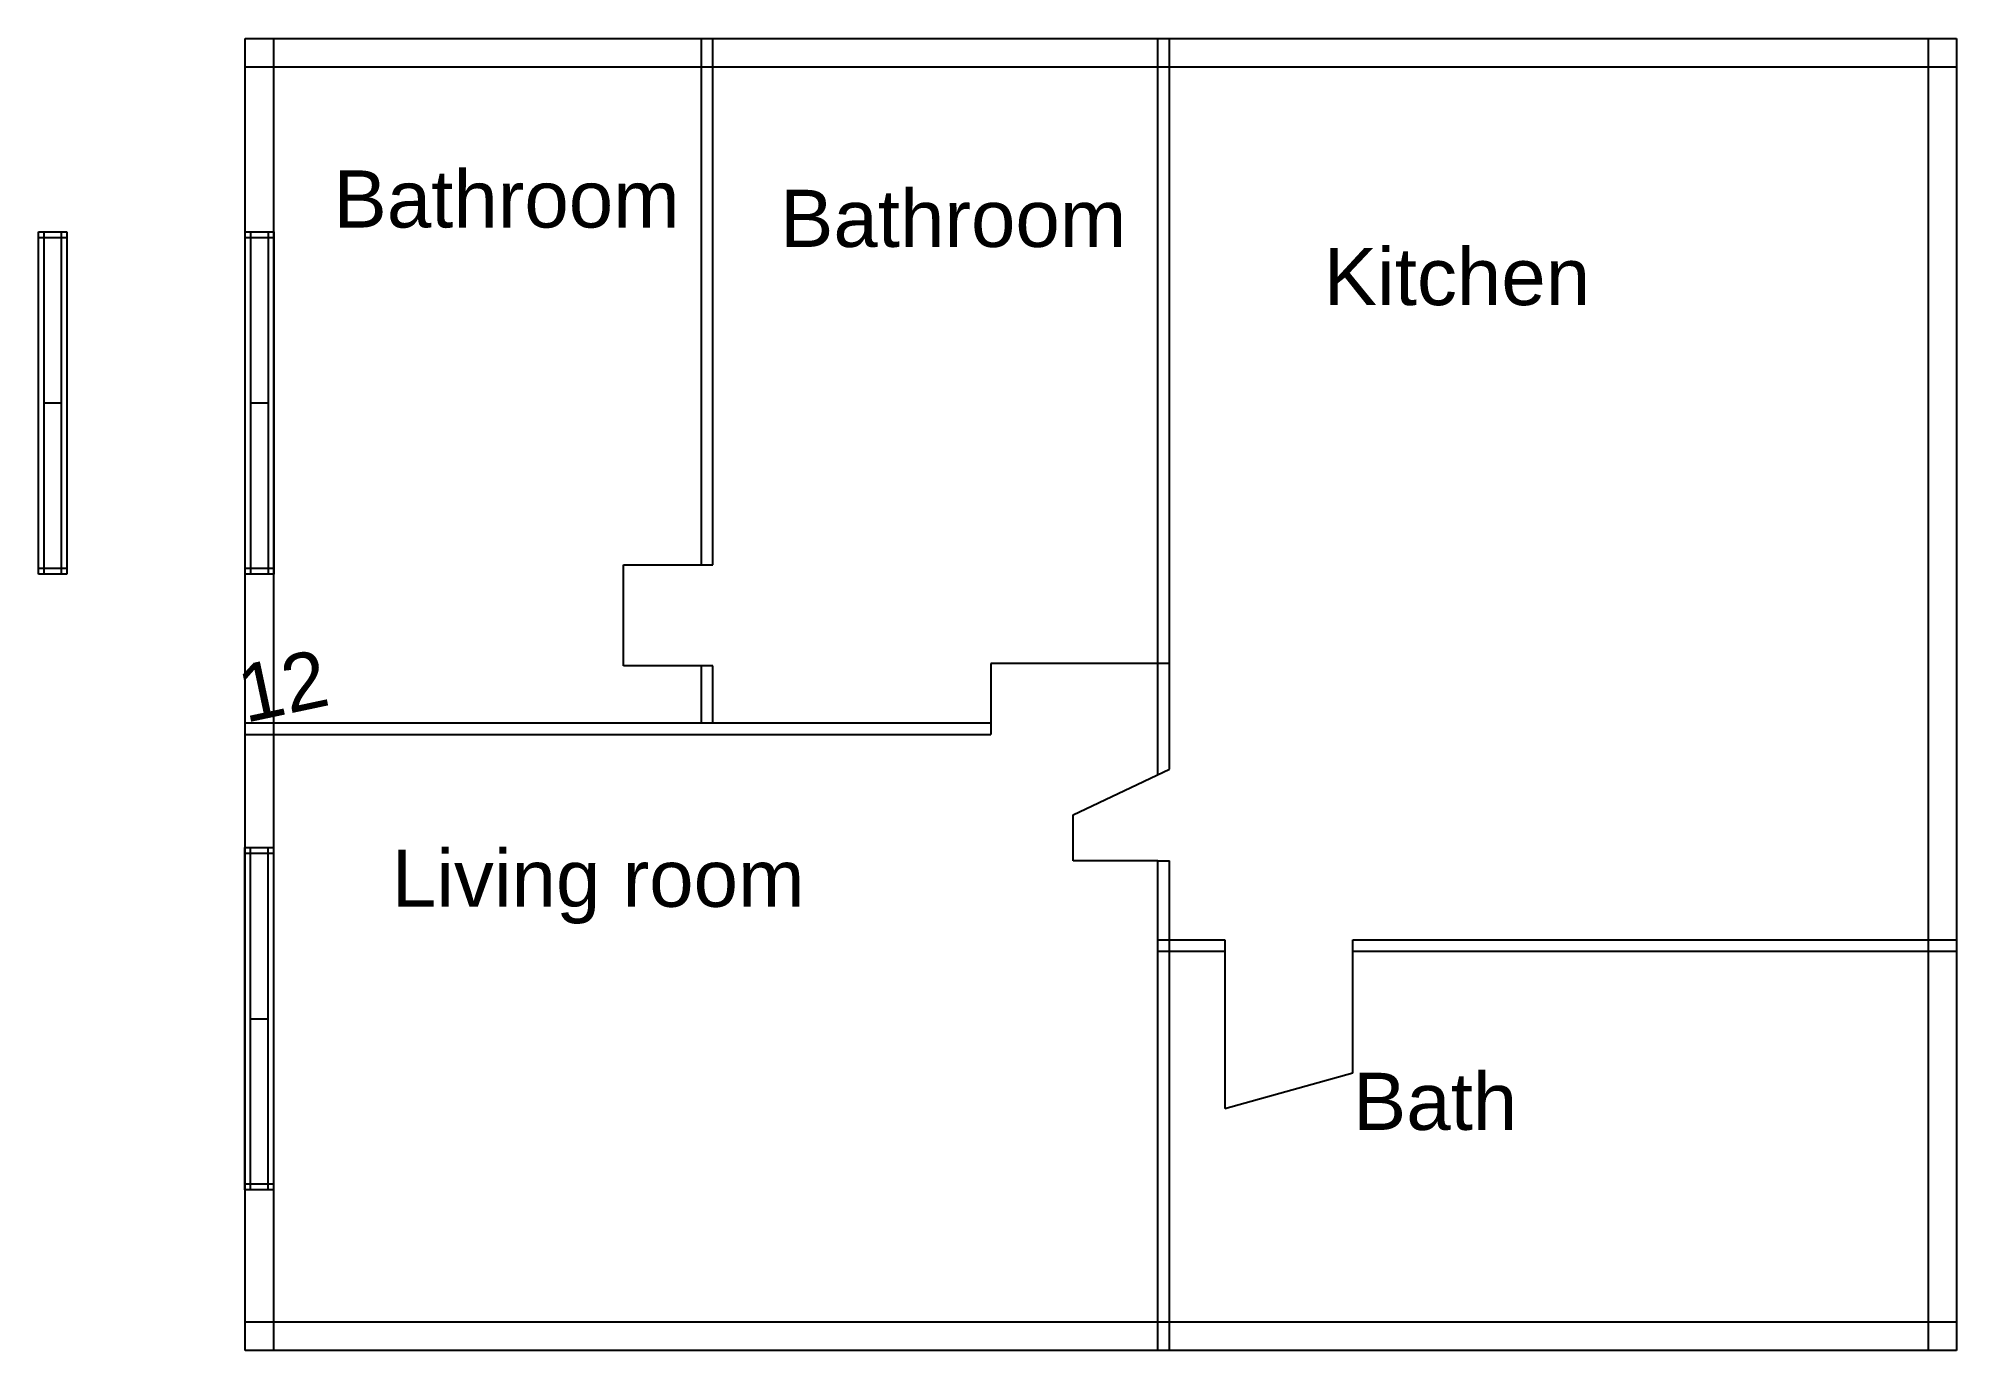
# Model space of a CAD drawing. Header units: inches. Extents: x 14.2 to 47.8, y 11.2 to 34.2.
import ezdxf

# ---------------------------------------------------------------- set-up
doc = ezdxf.new("R2010")
doc.units = ezdxf.units.IN
doc.header["$MEASUREMENT"] = 0
doc.layers.add('Windows', color=10, linetype='Continuous')
doc.styles.get("Standard").update_dxf_attribs({"font": 'arial.ttf'})

msp = doc.modelspace()

# ---------------------------------------------------------------- linework, layer by layer
for p, q in [((17.833, 34.243), (47.833, 34.243)), ((17.833, 11.243), (17.833, 34.243)), ((18.333, 11.243), (18.333, 34.243)), ((25.833, 25.014), (25.833, 34.243)), ((26.033, 25.014), (26.033, 34.243)), ((33.833, 21.341), (33.833, 34.243)), ((34.033, 21.436), (34.033, 34.243)), ((47.333, 34.243), (47.333, 11.243)), ((47.833, 34.243), (47.833, 11.243)), ((17.833, 33.743), (47.833, 33.743)), ((25.833, 22.243), (25.833, 23.245)), ((26.033, 22.243), (26.033, 23.245)), ((17.833, 22.243), (30.901, 22.243)), ((17.833, 22.043), (30.901, 22.043)), ((33.833, 11.243), (33.833, 19.828)), ((34.033, 11.243), (34.033, 19.828)), ((33.833, 18.443), (35.005, 18.443)), ((33.833, 18.243), (35.005, 18.243)), ((37.251, 18.443), (47.833, 18.443)), ((37.251, 18.243), (47.833, 18.243)), ((47.833, 11.743), (17.833, 11.743)), ((47.833, 11.243), (17.833, 11.243))]:
    msp.add_line(p, q)
at = {"layer": 'Windows'}
for p, q in [((14.207, 30.853), (14.707, 30.853)), ((14.207, 24.853), (14.207, 30.853)), ((14.207, 30.753), (14.707, 30.753)), ((14.307, 24.853), (14.307, 30.853)), ((14.607, 30.853), (14.607, 24.853)), ((14.707, 30.853), (14.707, 24.853)), ((17.833, 30.853), (18.333, 30.853)), ((17.833, 24.853), (17.833, 30.853)), ((17.833, 30.753), (18.333, 30.753)), ((17.933, 24.853), (17.933, 30.853)), ((18.233, 30.853), (18.233, 24.853)), ((18.333, 30.853), (18.333, 24.853)), ((14.307, 27.853), (14.607, 27.853)), ((17.933, 27.853), (18.233, 27.853)), ((14.707, 24.953), (14.207, 24.953)), ((18.333, 24.953), (17.833, 24.953)), ((24.463, 23.245), (24.463, 25.014)), ((24.463, 25.014), (26.033, 25.014)), ((14.707, 24.853), (14.207, 24.853)), ((18.333, 24.853), (17.833, 24.853)), ((26.033, 23.245), (24.463, 23.245)), ((34.033, 23.286), (30.901, 23.286)), ((30.901, 23.286), (30.901, 22.043)), ((32.349, 20.632), (34.033, 21.436)), ((32.349, 19.828), (32.349, 20.632)), ((17.828, 20.06), (18.328, 20.06)), ((17.828, 14.06), (17.828, 20.06)), ((17.828, 19.96), (18.328, 19.96)), ((17.928, 14.06), (17.928, 20.06)), ((18.228, 20.06), (18.228, 14.06)), ((18.328, 20.06), (18.328, 14.06)), ((33.833, 19.828), (32.349, 19.828)), ((33.833, 19.828), (34.033, 19.828)), ((35.005, 18.443), (35.005, 15.486)), ((37.251, 16.113), (37.251, 18.443)), ((17.928, 17.06), (18.228, 17.06)), ((35.005, 15.486), (37.251, 16.113)), ((18.328, 14.16), (17.828, 14.16)), ((18.328, 14.06), (17.828, 14.06))]:
    msp.add_line(p, q, dxfattribs=at)

# ---------------------------------------------------------------- texts
msp.add_text('12', height=1.0021, rotation=12).set_placement((17.833, 22.243))
at = {"char_height": 1.0021, "attachment_point": 1}
for s, width, insert in [('Bathroom', 6.45163, (19.381, 31.929)), ('Bathroom', 5.8431, (27.21, 31.589)), ('Kitchen', 9.19012, (36.74, 30.569)), ('Living room', 10.55162, (20.402, 20.024)), ('Bath', 7.03441, (37.251, 16.113))]:
    msp.add_mtext_dynamic_manual_height_columns(s, width=width, gutter_width=5.01, heights=[0], dxfattribs=dict(at, insert=insert))

doc.saveas('drawing.dxf')
